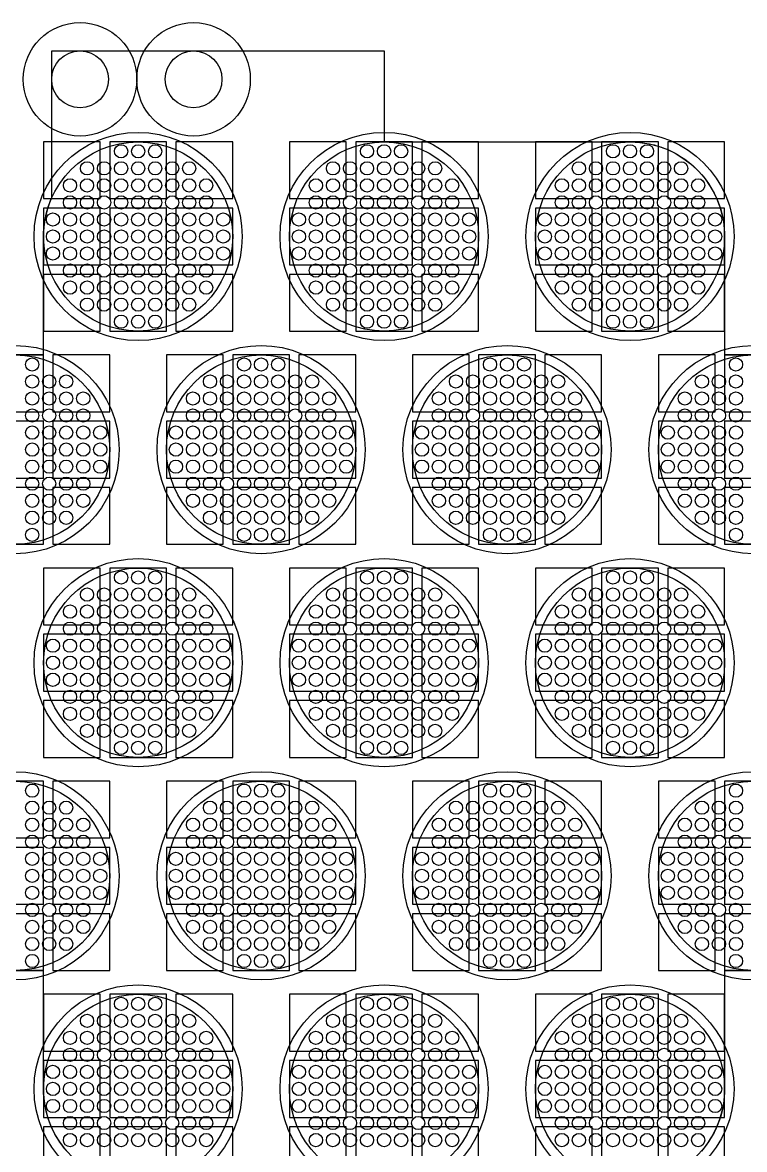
# Model space of a CAD drawing. Extents: x -49 to 54, y -38 to 38.
# Drawn here: x 17.14 to 20.95, y 8.43 to 14.38 of the extents above; entities that cross this region are included whole.
import ezdxf

# ---------------------------------------------------------------- set-up
doc = ezdxf.new("R2010")
doc.units = 0
for name, color, linetype in [('ADHESIVE_VIA_OPENINGS', 30, 'CONTINUOUS'), ('BACK_LAYER', 5, 'CONTINUOUS'), ('COND_LAYER_LOWER_ELECTRODE', 6, 'CONTINUOUS'), ('CONDUCTIVE_LAYER_BACK_LAYER', 2, 'CONTINUOUS'), ('EMITTER', 3, 'CONTINUOUS'), ('LOWER_ELECTRODE', 1, 'CONTINUOUS'), ('SUBSTRATE_VIA', 4, 'CONTINUOUS')]:
    doc.layers.add(name, color=color, linetype=linetype)

msp = doc.modelspace()

# ---------------------------------------------------------------- linework, layer by layer
at = {"layer": 'ADHESIVE_VIA_OPENINGS'}
for centre in [(17.4396, 14.0785), (18.0396, 14.0785)]:
    msp.add_circle(centre, 0.3, dxfattribs=at)
at = {"layer": 'BACK_LAYER'}
for points in [[(17.2465, 13.4482), (17.5465, 13.4482), (17.5465, 13.7482), (17.2465, 13.7482)], [(17.5965, 13.4482), (17.8965, 13.4482), (17.8965, 13.7482), (17.5965, 13.7482)], [(17.9465, 13.4482), (18.2465, 13.4482), (18.2465, 13.7482), (17.9465, 13.7482)], [(18.5465, 13.4482), (18.8465, 13.4482), (18.8465, 13.7482), (18.5465, 13.7482)], [(18.8965, 13.4482), (19.1965, 13.4482), (19.1965, 13.7482), (18.8965, 13.7482)], [(19.2465, 13.4482), (19.5465, 13.4482), (19.5465, 13.7482), (19.2465, 13.7482)], [(19.8465, 13.4482), (20.1465, 13.4482), (20.1465, 13.7482), (19.8465, 13.7482)], [(20.1965, 13.4482), (20.4965, 13.4482), (20.4965, 13.7482), (20.1965, 13.7482)], [(20.5465, 13.4482), (20.8465, 13.4482), (20.8465, 13.7482), (20.5465, 13.7482)], [(17.2465, 13.0982), (17.5465, 13.0982), (17.5465, 13.3982), (17.2465, 13.3982)], [(17.5965, 13.0982), (17.8965, 13.0982), (17.8965, 13.3982), (17.5965, 13.3982)], [(17.9465, 13.0982), (18.2465, 13.0982), (18.2465, 13.3982), (17.9465, 13.3982)], [(18.5465, 13.0982), (18.8465, 13.0982), (18.8465, 13.3982), (18.5465, 13.3982)], [(18.8965, 13.0982), (19.1965, 13.0982), (19.1965, 13.3982), (18.8965, 13.3982)], [(19.2465, 13.0982), (19.5465, 13.0982), (19.5465, 13.3982), (19.2465, 13.3982)], [(19.8465, 13.0982), (20.1465, 13.0982), (20.1465, 13.3982), (19.8465, 13.3982)], [(20.1965, 13.0982), (20.4965, 13.0982), (20.4965, 13.3982), (20.1965, 13.3982)], [(20.5465, 13.0982), (20.8465, 13.0982), (20.8465, 13.3982), (20.5465, 13.3982)], [(17.2465, 12.7482), (17.5465, 12.7482), (17.5465, 13.0482), (17.2465, 13.0482)], [(17.5965, 12.7482), (17.8965, 12.7482), (17.8965, 13.0482), (17.5965, 13.0482)], [(17.9465, 12.7482), (18.2465, 12.7482), (18.2465, 13.0482), (17.9465, 13.0482)], [(18.5465, 12.7482), (18.8465, 12.7482), (18.8465, 13.0482), (18.5465, 13.0482)], [(18.8965, 12.7482), (19.1965, 12.7482), (19.1965, 13.0482), (18.8965, 13.0482)], [(19.2465, 12.7482), (19.5465, 12.7482), (19.5465, 13.0482), (19.2465, 13.0482)], [(19.8465, 12.7482), (20.1465, 12.7482), (20.1465, 13.0482), (19.8465, 13.0482)], [(20.1965, 12.7482), (20.4965, 12.7482), (20.4965, 13.0482), (20.1965, 13.0482)], [(20.5465, 12.7482), (20.8465, 12.7482), (20.8465, 13.0482), (20.5465, 13.0482)], [(16.9465, 12.3223), (17.2465, 12.3223), (17.2465, 12.6223), (16.9465, 12.6223)], [(17.2965, 12.3223), (17.5965, 12.3223), (17.5965, 12.6223), (17.2965, 12.6223)], [(17.8965, 12.3223), (18.1965, 12.3223), (18.1965, 12.6223), (17.8965, 12.6223)], [(18.2465, 12.3223), (18.5465, 12.3223), (18.5465, 12.6223), (18.2465, 12.6223)], [(18.5965, 12.3223), (18.8965, 12.3223), (18.8965, 12.6223), (18.5965, 12.6223)], [(19.1965, 12.3223), (19.4965, 12.3223), (19.4965, 12.6223), (19.1965, 12.6223)], [(19.5465, 12.3223), (19.8465, 12.3223), (19.8465, 12.6223), (19.5465, 12.6223)], [(19.8965, 12.3223), (20.1965, 12.3223), (20.1965, 12.6223), (19.8965, 12.6223)], [(20.4965, 12.3223), (20.7965, 12.3223), (20.7965, 12.6223), (20.4965, 12.6223)], [(20.8465, 12.3223), (21.1465, 12.3223), (21.1465, 12.6223), (20.8465, 12.6223)], [(16.9465, 11.9723), (17.2465, 11.9723), (17.2465, 12.2723), (16.9465, 12.2723)], [(17.2965, 11.9723), (17.5965, 11.9723), (17.5965, 12.2723), (17.2965, 12.2723)], [(17.8965, 11.9723), (18.1965, 11.9723), (18.1965, 12.2723), (17.8965, 12.2723)], [(18.2465, 11.9723), (18.5465, 11.9723), (18.5465, 12.2723), (18.2465, 12.2723)], [(18.5965, 11.9723), (18.8965, 11.9723), (18.8965, 12.2723), (18.5965, 12.2723)], [(19.1965, 11.9723), (19.4965, 11.9723), (19.4965, 12.2723), (19.1965, 12.2723)], [(19.5465, 11.9723), (19.8465, 11.9723), (19.8465, 12.2723), (19.5465, 12.2723)], [(19.8965, 11.9723), (20.1965, 11.9723), (20.1965, 12.2723), (19.8965, 12.2723)], [(20.4965, 11.9723), (20.7965, 11.9723), (20.7965, 12.2723), (20.4965, 12.2723)], [(20.8465, 11.9723), (21.1465, 11.9723), (21.1465, 12.2723), (20.8465, 12.2723)], [(16.9465, 11.6223), (17.2465, 11.6223), (17.2465, 11.9223), (16.9465, 11.9223)], [(17.2965, 11.6223), (17.5965, 11.6223), (17.5965, 11.9223), (17.2965, 11.9223)], [(17.8965, 11.6223), (18.1965, 11.6223), (18.1965, 11.9223), (17.8965, 11.9223)], [(18.2465, 11.6223), (18.5465, 11.6223), (18.5465, 11.9223), (18.2465, 11.9223)], [(18.5965, 11.6223), (18.8965, 11.6223), (18.8965, 11.9223), (18.5965, 11.9223)], [(19.1965, 11.6223), (19.4965, 11.6223), (19.4965, 11.9223), (19.1965, 11.9223)], [(19.5465, 11.6223), (19.8465, 11.6223), (19.8465, 11.9223), (19.5465, 11.9223)], [(19.8965, 11.6223), (20.1965, 11.6223), (20.1965, 11.9223), (19.8965, 11.9223)], [(20.4965, 11.6223), (20.7965, 11.6223), (20.7965, 11.9223), (20.4965, 11.9223)], [(20.8465, 11.6223), (21.1465, 11.6223), (21.1465, 11.9223), (20.8465, 11.9223)], [(17.2465, 11.1965), (17.5465, 11.1965), (17.5465, 11.4965), (17.2465, 11.4965)], [(17.5965, 11.1965), (17.8965, 11.1965), (17.8965, 11.4965), (17.5965, 11.4965)], [(17.9465, 11.1965), (18.2465, 11.1965), (18.2465, 11.4965), (17.9465, 11.4965)], [(18.5465, 11.1965), (18.8465, 11.1965), (18.8465, 11.4965), (18.5465, 11.4965)], [(18.8965, 11.1965), (19.1965, 11.1965), (19.1965, 11.4965), (18.8965, 11.4965)], [(19.2465, 11.1965), (19.5465, 11.1965), (19.5465, 11.4965), (19.2465, 11.4965)], [(19.8465, 11.1965), (20.1465, 11.1965), (20.1465, 11.4965), (19.8465, 11.4965)], [(20.1965, 11.1965), (20.4965, 11.1965), (20.4965, 11.4965), (20.1965, 11.4965)], [(20.5465, 11.1965), (20.8465, 11.1965), (20.8465, 11.4965), (20.5465, 11.4965)], [(17.2465, 10.8465), (17.5465, 10.8465), (17.5465, 11.1465), (17.2465, 11.1465)], [(17.5965, 10.8465), (17.8965, 10.8465), (17.8965, 11.1465), (17.5965, 11.1465)], [(17.9465, 10.8465), (18.2465, 10.8465), (18.2465, 11.1465), (17.9465, 11.1465)], [(18.5465, 10.8465), (18.8465, 10.8465), (18.8465, 11.1465), (18.5465, 11.1465)], [(18.8965, 10.8465), (19.1965, 10.8465), (19.1965, 11.1465), (18.8965, 11.1465)], [(19.2465, 10.8465), (19.5465, 10.8465), (19.5465, 11.1465), (19.2465, 11.1465)], [(19.8465, 10.8465), (20.1465, 10.8465), (20.1465, 11.1465), (19.8465, 11.1465)], [(20.1965, 10.8465), (20.4965, 10.8465), (20.4965, 11.1465), (20.1965, 11.1465)], [(20.5465, 10.8465), (20.8465, 10.8465), (20.8465, 11.1465), (20.5465, 11.1465)], [(17.2465, 10.4965), (17.5465, 10.4965), (17.5465, 10.7965), (17.2465, 10.7965)], [(17.5965, 10.4965), (17.8965, 10.4965), (17.8965, 10.7965), (17.5965, 10.7965)], [(17.9465, 10.4965), (18.2465, 10.4965), (18.2465, 10.7965), (17.9465, 10.7965)], [(18.5465, 10.4965), (18.8465, 10.4965), (18.8465, 10.7965), (18.5465, 10.7965)], [(18.8965, 10.4965), (19.1965, 10.4965), (19.1965, 10.7965), (18.8965, 10.7965)], [(19.2465, 10.4965), (19.5465, 10.4965), (19.5465, 10.7965), (19.2465, 10.7965)], [(19.8465, 10.4965), (20.1465, 10.4965), (20.1465, 10.7965), (19.8465, 10.7965)], [(20.1965, 10.4965), (20.4965, 10.4965), (20.4965, 10.7965), (20.1965, 10.7965)], [(20.5465, 10.4965), (20.8465, 10.4965), (20.8465, 10.7965), (20.5465, 10.7965)], [(16.9465, 10.0707), (17.2465, 10.0707), (17.2465, 10.3707), (16.9465, 10.3707)], [(17.2965, 10.0707), (17.5965, 10.0707), (17.5965, 10.3707), (17.2965, 10.3707)], [(17.8965, 10.0707), (18.1965, 10.0707), (18.1965, 10.3707), (17.8965, 10.3707)], [(18.2465, 10.0707), (18.5465, 10.0707), (18.5465, 10.3707), (18.2465, 10.3707)], [(18.5965, 10.0707), (18.8965, 10.0707), (18.8965, 10.3707), (18.5965, 10.3707)], [(19.1965, 10.0707), (19.4965, 10.0707), (19.4965, 10.3707), (19.1965, 10.3707)], [(19.5465, 10.0707), (19.8465, 10.0707), (19.8465, 10.3707), (19.5465, 10.3707)], [(19.8965, 10.0707), (20.1965, 10.0707), (20.1965, 10.3707), (19.8965, 10.3707)], [(20.4965, 10.0707), (20.7965, 10.0707), (20.7965, 10.3707), (20.4965, 10.3707)], [(20.8465, 10.0707), (21.1465, 10.0707), (21.1465, 10.3707), (20.8465, 10.3707)], [(16.9465, 9.7207), (17.2465, 9.7207), (17.2465, 10.0207), (16.9465, 10.0207)], [(17.2965, 9.7207), (17.5965, 9.7207), (17.5965, 10.0207), (17.2965, 10.0207)], [(17.8965, 9.7207), (18.1965, 9.7207), (18.1965, 10.0207), (17.8965, 10.0207)], [(18.2465, 9.7207), (18.5465, 9.7207), (18.5465, 10.0207), (18.2465, 10.0207)], [(18.5965, 9.7207), (18.8965, 9.7207), (18.8965, 10.0207), (18.5965, 10.0207)], [(19.1965, 9.7207), (19.4965, 9.7207), (19.4965, 10.0207), (19.1965, 10.0207)], [(19.5465, 9.7207), (19.8465, 9.7207), (19.8465, 10.0207), (19.5465, 10.0207)], [(19.8965, 9.7207), (20.1965, 9.7207), (20.1965, 10.0207), (19.8965, 10.0207)], [(20.4965, 9.7207), (20.7965, 9.7207), (20.7965, 10.0207), (20.4965, 10.0207)], [(20.8465, 9.7207), (21.1465, 9.7207), (21.1465, 10.0207), (20.8465, 10.0207)], [(16.9465, 9.3707), (17.2465, 9.3707), (17.2465, 9.6707), (16.9465, 9.6707)], [(17.2965, 9.3707), (17.5965, 9.3707), (17.5965, 9.6707), (17.2965, 9.6707)], [(17.8965, 9.3707), (18.1965, 9.3707), (18.1965, 9.6707), (17.8965, 9.6707)], [(18.2465, 9.3707), (18.5465, 9.3707), (18.5465, 9.6707), (18.2465, 9.6707)], [(18.5965, 9.3707), (18.8965, 9.3707), (18.8965, 9.6707), (18.5965, 9.6707)], [(19.1965, 9.3707), (19.4965, 9.3707), (19.4965, 9.6707), (19.1965, 9.6707)], [(19.5465, 9.3707), (19.8465, 9.3707), (19.8465, 9.6707), (19.5465, 9.6707)], [(19.8965, 9.3707), (20.1965, 9.3707), (20.1965, 9.6707), (19.8965, 9.6707)], [(20.4965, 9.3707), (20.7965, 9.3707), (20.7965, 9.6707), (20.4965, 9.6707)], [(20.8465, 9.3707), (21.1465, 9.3707), (21.1465, 9.6707), (20.8465, 9.6707)], [(17.2465, 8.9448), (17.5465, 8.9448), (17.5465, 9.2448), (17.2465, 9.2448)], [(17.5965, 8.9448), (17.8965, 8.9448), (17.8965, 9.2448), (17.5965, 9.2448)], [(17.9465, 8.9448), (18.2465, 8.9448), (18.2465, 9.2448), (17.9465, 9.2448)], [(18.5465, 8.9448), (18.8465, 8.9448), (18.8465, 9.2448), (18.5465, 9.2448)], [(18.8965, 8.9448), (19.1965, 8.9448), (19.1965, 9.2448), (18.8965, 9.2448)], [(19.2465, 8.9448), (19.5465, 8.9448), (19.5465, 9.2448), (19.2465, 9.2448)], [(19.8465, 8.9448), (20.1465, 8.9448), (20.1465, 9.2448), (19.8465, 9.2448)], [(20.1965, 8.9448), (20.4965, 8.9448), (20.4965, 9.2448), (20.1965, 9.2448)], [(20.5465, 8.9448), (20.8465, 8.9448), (20.8465, 9.2448), (20.5465, 9.2448)], [(17.2465, 8.5948), (17.5465, 8.5948), (17.5465, 8.8948), (17.2465, 8.8948)], [(17.5965, 8.5948), (17.8965, 8.5948), (17.8965, 8.8948), (17.5965, 8.8948)], [(17.9465, 8.5948), (18.2465, 8.5948), (18.2465, 8.8948), (17.9465, 8.8948)], [(18.5465, 8.5948), (18.8465, 8.5948), (18.8465, 8.8948), (18.5465, 8.8948)], [(18.8965, 8.5948), (19.1965, 8.5948), (19.1965, 8.8948), (18.8965, 8.8948)], [(19.2465, 8.5948), (19.5465, 8.5948), (19.5465, 8.8948), (19.2465, 8.8948)], [(19.8465, 8.5948), (20.1465, 8.5948), (20.1465, 8.8948), (19.8465, 8.8948)], [(20.1965, 8.5948), (20.4965, 8.5948), (20.4965, 8.8948), (20.1965, 8.8948)], [(20.5465, 8.5948), (20.8465, 8.5948), (20.8465, 8.8948), (20.5465, 8.8948)], [(17.2465, 8.2448), (17.5465, 8.2448), (17.5465, 8.5448), (17.2465, 8.5448)], [(17.5965, 8.2448), (17.8965, 8.2448), (17.8965, 8.5448), (17.5965, 8.5448)], [(17.9465, 8.2448), (18.2465, 8.2448), (18.2465, 8.5448), (17.9465, 8.5448)], [(18.5465, 8.2448), (18.8465, 8.2448), (18.8465, 8.5448), (18.5465, 8.5448)], [(18.8965, 8.2448), (19.1965, 8.2448), (19.1965, 8.5448), (18.8965, 8.5448)], [(19.2465, 8.2448), (19.5465, 8.2448), (19.5465, 8.5448), (19.2465, 8.5448)], [(19.8465, 8.2448), (20.1465, 8.2448), (20.1465, 8.5448), (19.8465, 8.5448)], [(20.1965, 8.2448), (20.4965, 8.2448), (20.4965, 8.5448), (20.1965, 8.5448)], [(20.5465, 8.2448), (20.8465, 8.2448), (20.8465, 8.5448), (20.5465, 8.5448)]]:
    msp.add_lwpolyline(points, close=True, dxfattribs=at)
at = {"layer": 'COND_LAYER_LOWER_ELECTRODE'}
for centre in [(17.7465, 13.2482), (19.0465, 13.2482), (20.3465, 13.2482), (17.0965, 12.1223), (18.3965, 12.1223), (19.6965, 12.1223), (20.9965, 12.1223), (17.7465, 10.9965), (19.0465, 10.9965), (20.3465, 10.9965), (17.0965, 9.8707), (18.3965, 9.8707), (19.6965, 9.8707), (20.9965, 9.8707), (17.7465, 8.7448), (19.0465, 8.7448), (20.3465, 8.7448)]:
    msp.add_circle(centre, 0.55, dxfattribs=at)
at = {"layer": 'CONDUCTIVE_LAYER_BACK_LAYER'}
for points in [[(17.0866, 12.6222), (17.2465, 12.6222), (17.2465, 13.2482), (17.2469, 13.268), (17.2481, 13.2879), (17.2501, 13.3077), (17.2528, 13.3274), (17.2564, 13.3469), (17.2607, 13.3663), (17.2658, 13.3856), (17.2716, 13.4046), (17.2782, 13.4233), (17.2855, 13.4418), (17.2896, 13.4509), (17.2896, 14.2285), (19.0465, 14.2285), (19.0465, 13.7481), (20.3564, 13.7481), (20.3763, 13.7473), (20.3961, 13.7457), (20.4159, 13.7433), (20.4355, 13.7402), (20.455, 13.7363), (20.4743, 13.7316), (20.4934, 13.7261), (20.5123, 13.7199), (20.5309, 13.7129), (20.5493, 13.7052), (20.5673, 13.6968), (20.5849, 13.6877), (20.6022, 13.6778), (20.6191, 13.6673), (20.6356, 13.6562), (20.6515, 13.6443), (20.6671, 13.6319), (20.6821, 13.6189), (20.6965, 13.6052), (20.7104, 13.591), (20.7238, 13.5763), (20.7365, 13.561), (20.7487, 13.5453), (20.7602, 13.529), (20.771, 13.5124), (20.7812, 13.4953), (20.7906, 13.4778), (20.7994, 13.46), (20.8075, 13.4418), (20.8148, 13.4233), (20.8214, 13.4046), (20.8273, 13.3856), (20.8323, 13.3663), (20.8367, 13.3469), (20.8402, 13.3274), (20.843, 13.3077), (20.8449, 13.2879), (20.8461, 13.268), (20.8465, 13.2482), (20.8465, 12.6222), (21.0064, 12.6222)], [(17.3692, 8.4167), (17.3565, 8.432), (17.3443, 8.4477), (17.3329, 8.464), (17.322, 8.4806), (17.3118, 8.4977), (17.3024, 8.5152), (17.2936, 8.533), (17.2855, 8.5512), (17.2782, 8.5697), (17.2716, 8.5884), (17.2658, 8.6074), (17.2607, 8.6267), (17.2564, 8.6461), (17.2528, 8.6656), (17.2501, 8.6853), (17.2481, 8.7051), (17.2469, 8.725), (17.2465, 8.7448), (17.2465, 9.3708), (17.0866, 9.3708)], [(21.0064, 9.3708), (20.8465, 9.3708), (20.8465, 8.7448), (20.8461, 8.725), (20.8449, 8.7051), (20.843, 8.6853), (20.8402, 8.6656), (20.8367, 8.6461), (20.8323, 8.6267), (20.8273, 8.6074), (20.8214, 8.5884), (20.8148, 8.5697), (20.8075, 8.5512), (20.7994, 8.533), (20.7906, 8.5152), (20.7812, 8.4977), (20.771, 8.4806), (20.7602, 8.464), (20.7487, 8.4477), (20.7365, 8.432), (20.7238, 8.4167)]]:
    msp.add_lwpolyline(points, dxfattribs=at)
at = {"layer": 'EMITTER'}
for centre in [(17.7465, 13.2482), (19.0465, 13.2482), (20.3465, 13.2482), (17.0965, 12.1223), (18.3965, 12.1223), (19.6965, 12.1223), (20.9965, 12.1223), (17.7465, 10.9965), (19.0465, 10.9965), (20.3465, 10.9965), (17.0965, 9.8707), (18.3965, 9.8707), (19.6965, 9.8707), (20.9965, 9.8707), (17.7465, 8.7448), (19.0465, 8.7448), (20.3465, 8.7448)]:
    msp.add_circle(centre, 0.5, dxfattribs=at)
at = {"layer": 'LOWER_ELECTRODE'}
for centre in [(17.6565, 13.6982), (17.7465, 13.6982), (17.8365, 13.6982), (18.9565, 13.6982), (19.0465, 13.6982), (19.1365, 13.6982), (20.2565, 13.6982), (20.3465, 13.6982), (20.4365, 13.6982), (17.4765, 13.6082), (17.5665, 13.6082), (17.6565, 13.6082), (17.7465, 13.6082), (17.8365, 13.6082), (17.9265, 13.6082), (18.0165, 13.6082), (18.7765, 13.6082), (18.8665, 13.6082), (18.9565, 13.6082), (19.0465, 13.6082), (19.1365, 13.6082), (19.2265, 13.6082), (19.3165, 13.6082), (20.0765, 13.6082), (20.1665, 13.6082), (20.2565, 13.6082), (20.3465, 13.6082), (20.4365, 13.6082), (20.5265, 13.6082), (20.6165, 13.6082), (17.3865, 13.5182), (17.4765, 13.5182), (17.5665, 13.5182), (17.6565, 13.5182), (17.7465, 13.5182), (17.8365, 13.5182), (17.9265, 13.5182), (18.0165, 13.5182), (18.1065, 13.5182), (18.6865, 13.5182), (18.7765, 13.5182), (18.8665, 13.5182), (18.9565, 13.5182), (19.0465, 13.5182), (19.1365, 13.5182), (19.2265, 13.5182), (19.3165, 13.5182), (19.4065, 13.5182), (19.9865, 13.5182), (20.0765, 13.5182), (20.1665, 13.5182), (20.2565, 13.5182), (20.3465, 13.5182), (20.4365, 13.5182), (20.5265, 13.5182), (20.6165, 13.5182), (20.7065, 13.5182), (17.3865, 13.4282), (17.4765, 13.4282), (17.5665, 13.4282), (17.6565, 13.4282), (17.7465, 13.4282), (17.8365, 13.4282), (17.9265, 13.4282), (18.0165, 13.4282), (18.1065, 13.4282), (18.6865, 13.4282), (18.7765, 13.4282), (18.8665, 13.4282), (18.9565, 13.4282), (19.0465, 13.4282), (19.1365, 13.4282), (19.2265, 13.4282), (19.3165, 13.4282), (19.4065, 13.4282), (19.9865, 13.4282), (20.0765, 13.4282), (20.1665, 13.4282), (20.2565, 13.4282), (20.3465, 13.4282), (20.4365, 13.4282), (20.5265, 13.4282), (20.6165, 13.4282), (20.7065, 13.4282), (17.2965, 13.3382), (17.3865, 13.3382), (17.4765, 13.3382), (17.5665, 13.3382), (17.6565, 13.3382), (17.7465, 13.3382), (17.8365, 13.3382), (17.9265, 13.3382), (18.0165, 13.3382), (18.1065, 13.3382), (18.1965, 13.3382), (18.5965, 13.3382), (18.6865, 13.3382), (18.7765, 13.3382), (18.8665, 13.3382), (18.9565, 13.3382), (19.0465, 13.3382), (19.1365, 13.3382), (19.2265, 13.3382), (19.3165, 13.3382), (19.4065, 13.3382), (19.4965, 13.3382), (19.8965, 13.3382), (19.9865, 13.3382), (20.0765, 13.3382), (20.1665, 13.3382), (20.2565, 13.3382), (20.3465, 13.3382), (20.4365, 13.3382), (20.5265, 13.3382), (20.6165, 13.3382), (20.7065, 13.3382), (20.7965, 13.3382), (17.2965, 13.2482), (17.3865, 13.2482), (17.4765, 13.2482), (17.5665, 13.2482), (17.6565, 13.2482), (17.7465, 13.2482), (17.8365, 13.2482), (17.9265, 13.2482), (18.0165, 13.2482), (18.1065, 13.2482), (18.1965, 13.2482), (18.5965, 13.2482), (18.6865, 13.2482), (18.7765, 13.2482), (18.8665, 13.2482), (18.9565, 13.2482), (19.0465, 13.2482), (19.1365, 13.2482), (19.2265, 13.2482), (19.3165, 13.2482), (19.4065, 13.2482), (19.4965, 13.2482), (19.8965, 13.2482), (19.9865, 13.2482), (20.0765, 13.2482), (20.1665, 13.2482), (20.2565, 13.2482), (20.3465, 13.2482), (20.4365, 13.2482), (20.5265, 13.2482), (20.6165, 13.2482), (20.7065, 13.2482), (20.7965, 13.2482), (17.2965, 13.1582), (17.3865, 13.1582), (17.4765, 13.1582), (17.5665, 13.1582), (17.6565, 13.1582), (17.7465, 13.1582), (17.8365, 13.1582), (17.9265, 13.1582), (18.0165, 13.1582), (18.1065, 13.1582), (18.1965, 13.1582), (18.5965, 13.1582), (18.6865, 13.1582), (18.7765, 13.1582), (18.8665, 13.1582), (18.9565, 13.1582), (19.0465, 13.1582), (19.1365, 13.1582), (19.2265, 13.1582), (19.3165, 13.1582), (19.4065, 13.1582), (19.4965, 13.1582), (19.8965, 13.1582), (19.9865, 13.1582), (20.0765, 13.1582), (20.1665, 13.1582), (20.2565, 13.1582), (20.3465, 13.1582), (20.4365, 13.1582), (20.5265, 13.1582), (20.6165, 13.1582), (20.7065, 13.1582), (20.7965, 13.1582), (17.3865, 13.0682), (17.4765, 13.0682), (17.5665, 13.0682), (17.6565, 13.0682), (17.7465, 13.0682), (17.8365, 13.0682), (17.9265, 13.0682), (18.0165, 13.0682), (18.1065, 13.0682), (18.6865, 13.0682), (18.7765, 13.0682), (18.8665, 13.0682), (18.9565, 13.0682), (19.0465, 13.0682), (19.1365, 13.0682), (19.2265, 13.0682), (19.3165, 13.0682), (19.4065, 13.0682), (19.9865, 13.0682), (20.0765, 13.0682), (20.1665, 13.0682), (20.2565, 13.0682), (20.3465, 13.0682), (20.4365, 13.0682), (20.5265, 13.0682), (20.6165, 13.0682), (20.7065, 13.0682), (17.3865, 12.9782), (17.4765, 12.9782), (17.5665, 12.9782), (17.6565, 12.9782), (17.7465, 12.9782), (17.8365, 12.9782), (17.9265, 12.9782), (18.0165, 12.9782), (18.1065, 12.9782), (18.6865, 12.9782), (18.7765, 12.9782), (18.8665, 12.9782), (18.9565, 12.9782), (19.0465, 12.9782), (19.1365, 12.9782), (19.2265, 12.9782), (19.3165, 12.9782), (19.4065, 12.9782), (19.9865, 12.9782), (20.0765, 12.9782), (20.1665, 12.9782), (20.2565, 12.9782), (20.3465, 12.9782), (20.4365, 12.9782), (20.5265, 12.9782), (20.6165, 12.9782), (20.7065, 12.9782), (17.4765, 12.8882), (17.5665, 12.8882), (17.6565, 12.8882), (17.7465, 12.8882), (17.8365, 12.8882), (17.9265, 12.8882), (18.0165, 12.8882), (18.7765, 12.8882), (18.8665, 12.8882), (18.9565, 12.8882), (19.0465, 12.8882), (19.1365, 12.8882), (19.2265, 12.8882), (19.3165, 12.8882), (20.0765, 12.8882), (20.1665, 12.8882), (20.2565, 12.8882), (20.3465, 12.8882), (20.4365, 12.8882), (20.5265, 12.8882), (20.6165, 12.8882), (17.6565, 12.7982), (17.7465, 12.7982), (17.8365, 12.7982), (18.9565, 12.7982), (19.0465, 12.7982), (19.1365, 12.7982), (20.2565, 12.7982), (20.3465, 12.7982), (20.4365, 12.7982), (17.1865, 12.5723), (18.3065, 12.5723), (18.3965, 12.5723), (18.4865, 12.5723), (19.6065, 12.5723), (19.6965, 12.5723), (19.7865, 12.5723), (20.9065, 12.5723), (17.1865, 12.4823), (17.2765, 12.4823), (17.3665, 12.4823), (18.1265, 12.4823), (18.2165, 12.4823), (18.3065, 12.4823), (18.3965, 12.4823), (18.4865, 12.4823), (18.5765, 12.4823), (18.6665, 12.4823), (19.4265, 12.4823), (19.5165, 12.4823), (19.6065, 12.4823), (19.6965, 12.4823), (19.7865, 12.4823), (19.8765, 12.4823), (19.9665, 12.4823), (20.7265, 12.4823), (20.8165, 12.4823), (20.9065, 12.4823), (17.1865, 12.3923), (17.2765, 12.3923), (17.3665, 12.3923), (17.4565, 12.3923), (18.0365, 12.3923), (18.1265, 12.3923), (18.2165, 12.3923), (18.3065, 12.3923), (18.3965, 12.3923), (18.4865, 12.3923), (18.5765, 12.3923), (18.6665, 12.3923), (18.7565, 12.3923), (19.3365, 12.3923), (19.4265, 12.3923), (19.5165, 12.3923), (19.6065, 12.3923), (19.6965, 12.3923), (19.7865, 12.3923), (19.8765, 12.3923), (19.9665, 12.3923), (20.0565, 12.3923), (20.6365, 12.3923), (20.7265, 12.3923), (20.8165, 12.3923), (20.9065, 12.3923), (17.1865, 12.3023), (17.2765, 12.3023), (17.3665, 12.3023), (17.4565, 12.3023), (18.0365, 12.3023), (18.1265, 12.3023), (18.2165, 12.3023), (18.3065, 12.3023), (18.3965, 12.3023), (18.4865, 12.3023), (18.5765, 12.3023), (18.6665, 12.3023), (18.7565, 12.3023), (19.3365, 12.3023), (19.4265, 12.3023), (19.5165, 12.3023), (19.6065, 12.3023), (19.6965, 12.3023), (19.7865, 12.3023), (19.8765, 12.3023), (19.9665, 12.3023), (20.0565, 12.3023), (20.6365, 12.3023), (20.7265, 12.3023), (20.8165, 12.3023), (20.9065, 12.3023), (17.1865, 12.2123), (17.2765, 12.2123), (17.3665, 12.2123), (17.4565, 12.2123), (17.5465, 12.2123), (17.9465, 12.2123), (18.0365, 12.2123), (18.1265, 12.2123), (18.2165, 12.2123), (18.3065, 12.2123), (18.3965, 12.2123), (18.4865, 12.2123), (18.5765, 12.2123), (18.6665, 12.2123), (18.7565, 12.2123), (18.8465, 12.2123), (19.2465, 12.2123), (19.3365, 12.2123), (19.4265, 12.2123), (19.5165, 12.2123), (19.6065, 12.2123), (19.6965, 12.2123), (19.7865, 12.2123), (19.8765, 12.2123), (19.9665, 12.2123), (20.0565, 12.2123), (20.1465, 12.2123), (20.5465, 12.2123), (20.6365, 12.2123), (20.7265, 12.2123), (20.8165, 12.2123), (20.9065, 12.2123), (17.1865, 12.1223), (17.2765, 12.1223), (17.3665, 12.1223), (17.4565, 12.1223), (17.5465, 12.1223), (17.9465, 12.1223), (18.0365, 12.1223), (18.1265, 12.1223), (18.2165, 12.1223), (18.3065, 12.1223), (18.3965, 12.1223), (18.4865, 12.1223), (18.5765, 12.1223), (18.6665, 12.1223), (18.7565, 12.1223), (18.8465, 12.1223), (19.2465, 12.1223), (19.3365, 12.1223), (19.4265, 12.1223), (19.5165, 12.1223), (19.6065, 12.1223), (19.6965, 12.1223), (19.7865, 12.1223), (19.8765, 12.1223), (19.9665, 12.1223), (20.0565, 12.1223), (20.1465, 12.1223), (20.5465, 12.1223), (20.6365, 12.1223), (20.7265, 12.1223), (20.8165, 12.1223), (20.9065, 12.1223), (17.1865, 12.0323), (17.2765, 12.0323), (17.3665, 12.0323), (17.4565, 12.0323), (17.5465, 12.0323), (17.9465, 12.0323), (18.0365, 12.0323), (18.1265, 12.0323), (18.2165, 12.0323), (18.3065, 12.0323), (18.3965, 12.0323), (18.4865, 12.0323), (18.5765, 12.0323), (18.6665, 12.0323), (18.7565, 12.0323), (18.8465, 12.0323), (19.2465, 12.0323), (19.3365, 12.0323), (19.4265, 12.0323), (19.5165, 12.0323), (19.6065, 12.0323), (19.6965, 12.0323), (19.7865, 12.0323), (19.8765, 12.0323), (19.9665, 12.0323), (20.0565, 12.0323), (20.1465, 12.0323), (20.5465, 12.0323), (20.6365, 12.0323), (20.7265, 12.0323), (20.8165, 12.0323), (20.9065, 12.0323), (17.1865, 11.9423), (17.2765, 11.9423), (17.3665, 11.9423), (17.4565, 11.9423), (18.0365, 11.9423), (18.1265, 11.9423), (18.2165, 11.9423), (18.3065, 11.9423), (18.3965, 11.9423), (18.4865, 11.9423), (18.5765, 11.9423), (18.6665, 11.9423), (18.7565, 11.9423), (19.3365, 11.9423), (19.4265, 11.9423), (19.5165, 11.9423), (19.6065, 11.9423), (19.6965, 11.9423), (19.7865, 11.9423), (19.8765, 11.9423), (19.9665, 11.9423), (20.0565, 11.9423), (20.6365, 11.9423), (20.7265, 11.9423), (20.8165, 11.9423), (20.9065, 11.9423), (17.1865, 11.8523), (17.2765, 11.8523), (17.3665, 11.8523), (17.4565, 11.8523), (18.0365, 11.8523), (18.1265, 11.8523), (18.2165, 11.8523), (18.3065, 11.8523), (18.3965, 11.8523), (18.4865, 11.8523), (18.5765, 11.8523), (18.6665, 11.8523), (18.7565, 11.8523), (19.3365, 11.8523), (19.4265, 11.8523), (19.5165, 11.8523), (19.6065, 11.8523), (19.6965, 11.8523), (19.7865, 11.8523), (19.8765, 11.8523), (19.9665, 11.8523), (20.0565, 11.8523), (20.6365, 11.8523), (20.7265, 11.8523), (20.8165, 11.8523), (20.9065, 11.8523), (17.1865, 11.7623), (17.2765, 11.7623), (17.3665, 11.7623), (18.1265, 11.7623), (18.2165, 11.7623), (18.3065, 11.7623), (18.3965, 11.7623), (18.4865, 11.7623), (18.5765, 11.7623), (18.6665, 11.7623), (19.4265, 11.7623), (19.5165, 11.7623), (19.6065, 11.7623), (19.6965, 11.7623), (19.7865, 11.7623), (19.8765, 11.7623), (19.9665, 11.7623), (20.7265, 11.7623), (20.8165, 11.7623), (20.9065, 11.7623), (17.1865, 11.6723), (18.3065, 11.6723), (18.3965, 11.6723), (18.4865, 11.6723), (19.6065, 11.6723), (19.6965, 11.6723), (19.7865, 11.6723), (20.9065, 11.6723), (17.6565, 11.4465), (17.7465, 11.4465), (17.8365, 11.4465), (18.9565, 11.4465), (19.0465, 11.4465), (19.1365, 11.4465), (20.2565, 11.4465), (20.3465, 11.4465), (20.4365, 11.4465), (17.4765, 11.3565), (17.5665, 11.3565), (17.6565, 11.3565), (17.7465, 11.3565), (17.8365, 11.3565), (17.9265, 11.3565), (18.0165, 11.3565), (18.7765, 11.3565), (18.8665, 11.3565), (18.9565, 11.3565), (19.0465, 11.3565), (19.1365, 11.3565), (19.2265, 11.3565), (19.3165, 11.3565), (20.0765, 11.3565), (20.1665, 11.3565), (20.2565, 11.3565), (20.3465, 11.3565), (20.4365, 11.3565), (20.5265, 11.3565), (20.6165, 11.3565), (17.3865, 11.2665), (17.4765, 11.2665), (17.5665, 11.2665), (17.6565, 11.2665), (17.7465, 11.2665), (17.8365, 11.2665), (17.9265, 11.2665), (18.0165, 11.2665), (18.1065, 11.2665), (18.6865, 11.2665), (18.7765, 11.2665), (18.8665, 11.2665), (18.9565, 11.2665), (19.0465, 11.2665), (19.1365, 11.2665), (19.2265, 11.2665), (19.3165, 11.2665), (19.4065, 11.2665), (19.9865, 11.2665), (20.0765, 11.2665), (20.1665, 11.2665), (20.2565, 11.2665), (20.3465, 11.2665), (20.4365, 11.2665), (20.5265, 11.2665), (20.6165, 11.2665), (20.7065, 11.2665), (17.3865, 11.1765), (17.4765, 11.1765), (17.5665, 11.1765), (17.6565, 11.1765), (17.7465, 11.1765), (17.8365, 11.1765), (17.9265, 11.1765), (18.0165, 11.1765), (18.1065, 11.1765), (18.6865, 11.1765), (18.7765, 11.1765), (18.8665, 11.1765), (18.9565, 11.1765), (19.0465, 11.1765), (19.1365, 11.1765), (19.2265, 11.1765), (19.3165, 11.1765), (19.4065, 11.1765), (19.9865, 11.1765), (20.0765, 11.1765), (20.1665, 11.1765), (20.2565, 11.1765), (20.3465, 11.1765), (20.4365, 11.1765), (20.5265, 11.1765), (20.6165, 11.1765), (20.7065, 11.1765), (17.2965, 11.0865), (17.3865, 11.0865), (17.4765, 11.0865), (17.5665, 11.0865), (17.6565, 11.0865), (17.7465, 11.0865), (17.8365, 11.0865), (17.9265, 11.0865), (18.0165, 11.0865), (18.1065, 11.0865), (18.1965, 11.0865), (18.5965, 11.0865), (18.6865, 11.0865), (18.7765, 11.0865), (18.8665, 11.0865), (18.9565, 11.0865), (19.0465, 11.0865), (19.1365, 11.0865), (19.2265, 11.0865), (19.3165, 11.0865), (19.4065, 11.0865), (19.4965, 11.0865), (19.8965, 11.0865), (19.9865, 11.0865), (20.0765, 11.0865), (20.1665, 11.0865), (20.2565, 11.0865), (20.3465, 11.0865), (20.4365, 11.0865), (20.5265, 11.0865), (20.6165, 11.0865), (20.7065, 11.0865), (20.7965, 11.0865), (17.2965, 10.9965), (17.3865, 10.9965), (17.4765, 10.9965), (17.5665, 10.9965), (17.6565, 10.9965), (17.7465, 10.9965), (17.8365, 10.9965), (17.9265, 10.9965), (18.0165, 10.9965), (18.1065, 10.9965), (18.1965, 10.9965), (18.5965, 10.9965), (18.6865, 10.9965), (18.7765, 10.9965), (18.8665, 10.9965), (18.9565, 10.9965), (19.0465, 10.9965), (19.1365, 10.9965), (19.2265, 10.9965), (19.3165, 10.9965), (19.4065, 10.9965), (19.4965, 10.9965), (19.8965, 10.9965), (19.9865, 10.9965), (20.0765, 10.9965), (20.1665, 10.9965), (20.2565, 10.9965), (20.3465, 10.9965), (20.4365, 10.9965), (20.5265, 10.9965), (20.6165, 10.9965), (20.7065, 10.9965), (20.7965, 10.9965), (17.2965, 10.9065), (17.3865, 10.9065), (17.4765, 10.9065), (17.5665, 10.9065), (17.6565, 10.9065), (17.7465, 10.9065), (17.8365, 10.9065), (17.9265, 10.9065), (18.0165, 10.9065), (18.1065, 10.9065), (18.1965, 10.9065), (18.5965, 10.9065), (18.6865, 10.9065), (18.7765, 10.9065), (18.8665, 10.9065), (18.9565, 10.9065), (19.0465, 10.9065), (19.1365, 10.9065), (19.2265, 10.9065), (19.3165, 10.9065), (19.4065, 10.9065), (19.4965, 10.9065), (19.8965, 10.9065), (19.9865, 10.9065), (20.0765, 10.9065), (20.1665, 10.9065), (20.2565, 10.9065), (20.3465, 10.9065), (20.4365, 10.9065), (20.5265, 10.9065), (20.6165, 10.9065), (20.7065, 10.9065), (20.7965, 10.9065), (17.3865, 10.8165), (17.4765, 10.8165), (17.5665, 10.8165), (17.6565, 10.8165), (17.7465, 10.8165), (17.8365, 10.8165), (17.9265, 10.8165), (18.0165, 10.8165), (18.1065, 10.8165), (18.6865, 10.8165), (18.7765, 10.8165), (18.8665, 10.8165), (18.9565, 10.8165), (19.0465, 10.8165), (19.1365, 10.8165), (19.2265, 10.8165), (19.3165, 10.8165), (19.4065, 10.8165), (19.9865, 10.8165), (20.0765, 10.8165), (20.1665, 10.8165), (20.2565, 10.8165), (20.3465, 10.8165), (20.4365, 10.8165), (20.5265, 10.8165), (20.6165, 10.8165), (20.7065, 10.8165), (17.3865, 10.7265), (17.4765, 10.7265), (17.5665, 10.7265), (17.6565, 10.7265), (17.7465, 10.7265), (17.8365, 10.7265), (17.9265, 10.7265), (18.0165, 10.7265), (18.1065, 10.7265), (18.6865, 10.7265), (18.7765, 10.7265), (18.8665, 10.7265), (18.9565, 10.7265), (19.0465, 10.7265), (19.1365, 10.7265), (19.2265, 10.7265), (19.3165, 10.7265), (19.4065, 10.7265), (19.9865, 10.7265), (20.0765, 10.7265), (20.1665, 10.7265), (20.2565, 10.7265), (20.3465, 10.7265), (20.4365, 10.7265), (20.5265, 10.7265), (20.6165, 10.7265), (20.7065, 10.7265), (17.4765, 10.6365), (17.5665, 10.6365), (17.6565, 10.6365), (17.7465, 10.6365), (17.8365, 10.6365), (17.9265, 10.6365), (18.0165, 10.6365), (18.7765, 10.6365), (18.8665, 10.6365), (18.9565, 10.6365), (19.0465, 10.6365), (19.1365, 10.6365), (19.2265, 10.6365), (19.3165, 10.6365), (20.0765, 10.6365), (20.1665, 10.6365), (20.2565, 10.6365), (20.3465, 10.6365), (20.4365, 10.6365), (20.5265, 10.6365), (20.6165, 10.6365), (17.6565, 10.5465), (17.7465, 10.5465), (17.8365, 10.5465), (18.9565, 10.5465), (19.0465, 10.5465), (19.1365, 10.5465), (20.2565, 10.5465), (20.3465, 10.5465), (20.4365, 10.5465), (17.1865, 10.3207), (18.3065, 10.3207), (18.3965, 10.3207), (18.4865, 10.3207), (19.6065, 10.3207), (19.6965, 10.3207), (19.7865, 10.3207), (20.9065, 10.3207), (17.1865, 10.2307), (17.2765, 10.2307), (17.3665, 10.2307), (18.1265, 10.2307), (18.2165, 10.2307), (18.3065, 10.2307), (18.3965, 10.2307), (18.4865, 10.2307), (18.5765, 10.2307), (18.6665, 10.2307), (19.4265, 10.2307), (19.5165, 10.2307), (19.6065, 10.2307), (19.6965, 10.2307), (19.7865, 10.2307), (19.8765, 10.2307), (19.9665, 10.2307), (20.7265, 10.2307), (20.8165, 10.2307), (20.9065, 10.2307), (17.1865, 10.1407), (17.2765, 10.1407), (17.3665, 10.1407), (17.4565, 10.1407), (18.0365, 10.1407), (18.1265, 10.1407), (18.2165, 10.1407), (18.3065, 10.1407), (18.3965, 10.1407), (18.4865, 10.1407), (18.5765, 10.1407), (18.6665, 10.1407), (18.7565, 10.1407), (19.3365, 10.1407), (19.4265, 10.1407), (19.5165, 10.1407), (19.6065, 10.1407), (19.6965, 10.1407), (19.7865, 10.1407), (19.8765, 10.1407), (19.9665, 10.1407), (20.0565, 10.1407), (20.6365, 10.1407), (20.7265, 10.1407), (20.8165, 10.1407), (20.9065, 10.1407), (17.1865, 10.0507), (17.2765, 10.0507), (17.3665, 10.0507), (17.4565, 10.0507), (18.0365, 10.0507), (18.1265, 10.0507), (18.2165, 10.0507), (18.3065, 10.0507), (18.3965, 10.0507), (18.4865, 10.0507), (18.5765, 10.0507), (18.6665, 10.0507), (18.7565, 10.0507), (19.3365, 10.0507), (19.4265, 10.0507), (19.5165, 10.0507), (19.6065, 10.0507), (19.6965, 10.0507), (19.7865, 10.0507), (19.8765, 10.0507), (19.9665, 10.0507), (20.0565, 10.0507), (20.6365, 10.0507), (20.7265, 10.0507), (20.8165, 10.0507), (20.9065, 10.0507), (17.1865, 9.9607), (17.2765, 9.9607), (17.3665, 9.9607), (17.4565, 9.9607), (17.5465, 9.9607), (17.9465, 9.9607), (18.0365, 9.9607), (18.1265, 9.9607), (18.2165, 9.9607), (18.3065, 9.9607), (18.3965, 9.9607), (18.4865, 9.9607), (18.5765, 9.9607), (18.6665, 9.9607), (18.7565, 9.9607), (18.8465, 9.9607), (19.2465, 9.9607), (19.3365, 9.9607), (19.4265, 9.9607), (19.5165, 9.9607), (19.6065, 9.9607), (19.6965, 9.9607), (19.7865, 9.9607), (19.8765, 9.9607), (19.9665, 9.9607), (20.0565, 9.9607), (20.1465, 9.9607), (20.5465, 9.9607), (20.6365, 9.9607), (20.7265, 9.9607), (20.8165, 9.9607), (20.9065, 9.9607), (17.1865, 9.8707), (17.2765, 9.8707), (17.3665, 9.8707), (17.4565, 9.8707), (17.5465, 9.8707), (17.9465, 9.8707), (18.0365, 9.8707), (18.1265, 9.8707), (18.2165, 9.8707), (18.3065, 9.8707), (18.3965, 9.8707), (18.4865, 9.8707), (18.5765, 9.8707), (18.6665, 9.8707), (18.7565, 9.8707), (18.8465, 9.8707), (19.2465, 9.8707), (19.3365, 9.8707), (19.4265, 9.8707), (19.5165, 9.8707), (19.6065, 9.8707), (19.6965, 9.8707), (19.7865, 9.8707), (19.8765, 9.8707), (19.9665, 9.8707), (20.0565, 9.8707), (20.1465, 9.8707), (20.5465, 9.8707), (20.6365, 9.8707), (20.7265, 9.8707), (20.8165, 9.8707), (20.9065, 9.8707), (17.1865, 9.7807), (17.2765, 9.7807), (17.3665, 9.7807), (17.4565, 9.7807), (17.5465, 9.7807), (17.9465, 9.7807), (18.0365, 9.7807), (18.1265, 9.7807), (18.2165, 9.7807), (18.3065, 9.7807), (18.3965, 9.7807), (18.4865, 9.7807), (18.5765, 9.7807), (18.6665, 9.7807), (18.7565, 9.7807), (18.8465, 9.7807), (19.2465, 9.7807), (19.3365, 9.7807), (19.4265, 9.7807), (19.5165, 9.7807), (19.6065, 9.7807), (19.6965, 9.7807), (19.7865, 9.7807), (19.8765, 9.7807), (19.9665, 9.7807), (20.0565, 9.7807), (20.1465, 9.7807), (20.5465, 9.7807), (20.6365, 9.7807), (20.7265, 9.7807), (20.8165, 9.7807), (20.9065, 9.7807), (17.1865, 9.6907), (17.2765, 9.6907), (17.3665, 9.6907), (17.4565, 9.6907), (18.0365, 9.6907), (18.1265, 9.6907), (18.2165, 9.6907), (18.3065, 9.6907), (18.3965, 9.6907), (18.4865, 9.6907), (18.5765, 9.6907), (18.6665, 9.6907), (18.7565, 9.6907), (19.3365, 9.6907), (19.4265, 9.6907), (19.5165, 9.6907), (19.6065, 9.6907), (19.6965, 9.6907), (19.7865, 9.6907), (19.8765, 9.6907), (19.9665, 9.6907), (20.0565, 9.6907), (20.6365, 9.6907), (20.7265, 9.6907), (20.8165, 9.6907), (20.9065, 9.6907), (17.1865, 9.6007), (17.2765, 9.6007), (17.3665, 9.6007), (17.4565, 9.6007), (18.0365, 9.6007), (18.1265, 9.6007), (18.2165, 9.6007), (18.3065, 9.6007), (18.3965, 9.6007), (18.4865, 9.6007), (18.5765, 9.6007), (18.6665, 9.6007), (18.7565, 9.6007), (19.3365, 9.6007), (19.4265, 9.6007), (19.5165, 9.6007), (19.6065, 9.6007), (19.6965, 9.6007), (19.7865, 9.6007), (19.8765, 9.6007), (19.9665, 9.6007), (20.0565, 9.6007), (20.6365, 9.6007), (20.7265, 9.6007), (20.8165, 9.6007), (20.9065, 9.6007), (17.1865, 9.5107), (17.2765, 9.5107), (17.3665, 9.5107), (18.1265, 9.5107), (18.2165, 9.5107), (18.3065, 9.5107), (18.3965, 9.5107), (18.4865, 9.5107), (18.5765, 9.5107), (18.6665, 9.5107), (19.4265, 9.5107), (19.5165, 9.5107), (19.6065, 9.5107), (19.6965, 9.5107), (19.7865, 9.5107), (19.8765, 9.5107), (19.9665, 9.5107), (20.7265, 9.5107), (20.8165, 9.5107), (20.9065, 9.5107), (17.1865, 9.4207), (18.3065, 9.4207), (18.3965, 9.4207), (18.4865, 9.4207), (19.6065, 9.4207), (19.6965, 9.4207), (19.7865, 9.4207), (20.9065, 9.4207), (17.6565, 9.1948), (17.7465, 9.1948), (17.8365, 9.1948), (18.9565, 9.1948), (19.0465, 9.1948), (19.1365, 9.1948), (20.2565, 9.1948), (20.3465, 9.1948), (20.4365, 9.1948), (17.4765, 9.1048), (17.5665, 9.1048), (17.6565, 9.1048), (17.7465, 9.1048), (17.8365, 9.1048), (17.9265, 9.1048), (18.0165, 9.1048), (18.7765, 9.1048), (18.8665, 9.1048), (18.9565, 9.1048), (19.0465, 9.1048), (19.1365, 9.1048), (19.2265, 9.1048), (19.3165, 9.1048), (20.0765, 9.1048), (20.1665, 9.1048), (20.2565, 9.1048), (20.3465, 9.1048), (20.4365, 9.1048), (20.5265, 9.1048), (20.6165, 9.1048), (17.3865, 9.0148), (17.4765, 9.0148), (17.5665, 9.0148), (17.6565, 9.0148), (17.7465, 9.0148), (17.8365, 9.0148), (17.9265, 9.0148), (18.0165, 9.0148), (18.1065, 9.0148), (18.6865, 9.0148), (18.7765, 9.0148), (18.8665, 9.0148), (18.9565, 9.0148), (19.0465, 9.0148), (19.1365, 9.0148), (19.2265, 9.0148), (19.3165, 9.0148), (19.4065, 9.0148), (19.9865, 9.0148), (20.0765, 9.0148), (20.1665, 9.0148), (20.2565, 9.0148), (20.3465, 9.0148), (20.4365, 9.0148), (20.5265, 9.0148), (20.6165, 9.0148), (20.7065, 9.0148), (17.3865, 8.9248), (17.4765, 8.9248), (17.5665, 8.9248), (17.6565, 8.9248), (17.7465, 8.9248), (17.8365, 8.9248), (17.9265, 8.9248), (18.0165, 8.9248), (18.1065, 8.9248), (18.6865, 8.9248), (18.7765, 8.9248), (18.8665, 8.9248), (18.9565, 8.9248), (19.0465, 8.9248), (19.1365, 8.9248), (19.2265, 8.9248), (19.3165, 8.9248), (19.4065, 8.9248), (19.9865, 8.9248), (20.0765, 8.9248), (20.1665, 8.9248), (20.2565, 8.9248), (20.3465, 8.9248), (20.4365, 8.9248), (20.5265, 8.9248), (20.6165, 8.9248), (20.7065, 8.9248), (17.2965, 8.8348), (17.3865, 8.8348), (17.4765, 8.8348), (17.5665, 8.8348), (17.6565, 8.8348), (17.7465, 8.8348), (17.8365, 8.8348), (17.9265, 8.8348), (18.0165, 8.8348), (18.1065, 8.8348), (18.1965, 8.8348), (18.5965, 8.8348), (18.6865, 8.8348), (18.7765, 8.8348), (18.8665, 8.8348), (18.9565, 8.8348), (19.0465, 8.8348), (19.1365, 8.8348), (19.2265, 8.8348), (19.3165, 8.8348), (19.4065, 8.8348), (19.4965, 8.8348), (19.8965, 8.8348), (19.9865, 8.8348), (20.0765, 8.8348), (20.1665, 8.8348), (20.2565, 8.8348), (20.3465, 8.8348), (20.4365, 8.8348), (20.5265, 8.8348), (20.6165, 8.8348), (20.7065, 8.8348), (20.7965, 8.8348), (17.2965, 8.7448), (17.3865, 8.7448), (17.4765, 8.7448), (17.5665, 8.7448), (17.6565, 8.7448), (17.7465, 8.7448), (17.8365, 8.7448), (17.9265, 8.7448), (18.0165, 8.7448), (18.1065, 8.7448), (18.1965, 8.7448), (18.5965, 8.7448), (18.6865, 8.7448), (18.7765, 8.7448), (18.8665, 8.7448), (18.9565, 8.7448), (19.0465, 8.7448), (19.1365, 8.7448), (19.2265, 8.7448), (19.3165, 8.7448), (19.4065, 8.7448), (19.4965, 8.7448), (19.8965, 8.7448), (19.9865, 8.7448), (20.0765, 8.7448), (20.1665, 8.7448), (20.2565, 8.7448), (20.3465, 8.7448), (20.4365, 8.7448), (20.5265, 8.7448), (20.6165, 8.7448), (20.7065, 8.7448), (20.7965, 8.7448), (17.2965, 8.6548), (17.3865, 8.6548), (17.4765, 8.6548), (17.5665, 8.6548), (17.6565, 8.6548), (17.7465, 8.6548), (17.8365, 8.6548), (17.9265, 8.6548), (18.0165, 8.6548), (18.1065, 8.6548), (18.1965, 8.6548), (18.5965, 8.6548), (18.6865, 8.6548), (18.7765, 8.6548), (18.8665, 8.6548), (18.9565, 8.6548), (19.0465, 8.6548), (19.1365, 8.6548), (19.2265, 8.6548), (19.3165, 8.6548), (19.4065, 8.6548), (19.4965, 8.6548), (19.8965, 8.6548), (19.9865, 8.6548), (20.0765, 8.6548), (20.1665, 8.6548), (20.2565, 8.6548), (20.3465, 8.6548), (20.4365, 8.6548), (20.5265, 8.6548), (20.6165, 8.6548), (20.7065, 8.6548), (20.7965, 8.6548), (17.3865, 8.5648), (17.4765, 8.5648), (17.5665, 8.5648), (17.6565, 8.5648), (17.7465, 8.5648), (17.8365, 8.5648), (17.9265, 8.5648), (18.0165, 8.5648), (18.1065, 8.5648), (18.6865, 8.5648), (18.7765, 8.5648), (18.8665, 8.5648), (18.9565, 8.5648), (19.0465, 8.5648), (19.1365, 8.5648), (19.2265, 8.5648), (19.3165, 8.5648), (19.4065, 8.5648), (19.9865, 8.5648), (20.0765, 8.5648), (20.1665, 8.5648), (20.2565, 8.5648), (20.3465, 8.5648), (20.4365, 8.5648), (20.5265, 8.5648), (20.6165, 8.5648), (20.7065, 8.5648), (17.3865, 8.4748), (17.4765, 8.4748), (17.5665, 8.4748), (17.6565, 8.4748), (17.7465, 8.4748), (17.8365, 8.4748), (17.9265, 8.4748), (18.0165, 8.4748), (18.1065, 8.4748), (18.6865, 8.4748), (18.7765, 8.4748), (18.8665, 8.4748), (18.9565, 8.4748), (19.0465, 8.4748), (19.1365, 8.4748), (19.2265, 8.4748), (19.3165, 8.4748), (19.4065, 8.4748), (19.9865, 8.4748), (20.0765, 8.4748), (20.1665, 8.4748), (20.2565, 8.4748), (20.3465, 8.4748), (20.4365, 8.4748), (20.5265, 8.4748), (20.6165, 8.4748), (20.7065, 8.4748)]:
    msp.add_circle(centre, 0.035, dxfattribs=at)
at = {"layer": 'SUBSTRATE_VIA'}
for centre in [(17.4396, 14.0785), (18.0396, 14.0785)]:
    msp.add_circle(centre, 0.15, dxfattribs=at)

doc.saveas('drawing.dxf')
